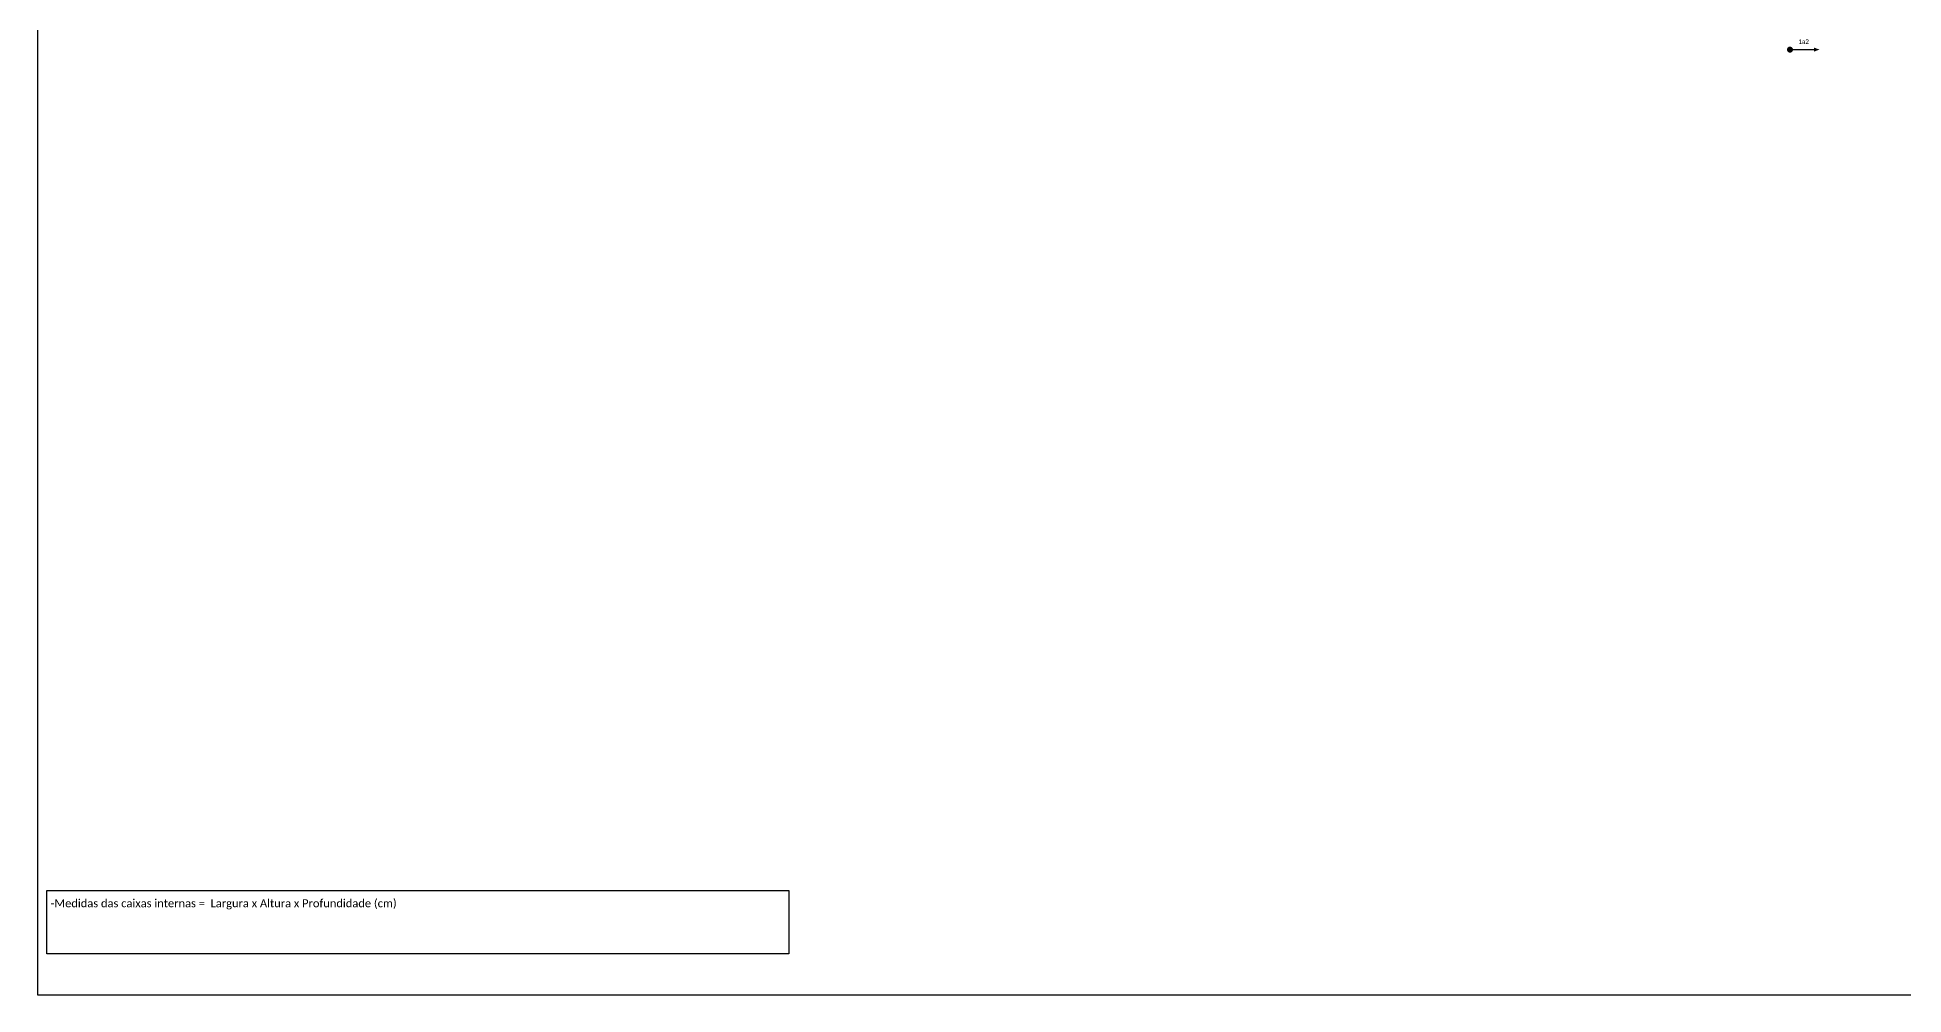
# Model space of a CAD drawing. Header units: metres. Extents: x -2 to 839, y -1 to 593.
# Drawn here: x -1.5 to 392.7, y -1 to 201.4 of the extents above; entities that cross this region are included whole.
import ezdxf

# ---------------------------------------------------------------- set-up
doc = ezdxf.new("R2010")
doc.units = ezdxf.units.M
doc.layers.add('SETA', color=7, linetype='Continuous')
doc.styles.get("Standard").update_dxf_attribs({"font": 'arial.ttf'})
doc.styles.add('WMF-Calibri0', font='calibri.ttf')

msp = doc.modelspace()

# ---------------------------------------------------------------- linework, layer by layer
at = {"color": 7}
msp.add_lwpolyline([(-1.53, -0.98), (839.47, -0.98), (839.47, 593.02), (-1.53, 593.02)], close=True, dxfattribs=at)
at = {"const_width": 0.64}
msp.add_lwpolyline([(368.34, 198.81, 1), (368.98, 198.81, 1)], format="xyb", close=True, dxfattribs=at)
at = {"color": 0}
msp.add_lwpolyline([(0.47, 21.02), (157.22, 21.02), (157.22, 7.67), (0.47, 7.67)], close=True, dxfattribs=at)
at = {"layer": 'SETA'}
msp.add_lwpolyline([(368.66, 198.81), (374.16, 198.81)], dxfattribs=at)
msp.add_solid([(373.72, 199.24), (374.9, 198.81), (373.72, 198.39)], dxfattribs=at)

# ---------------------------------------------------------------- texts
at = {"insert": (371.54, 200.49), "char_height": 0.96, "width": 16.2296, "attachment_point": 5}
msp.add_mtext('{\\fCalibri|b0|i0|c0|p34;\\C7;1a2}', dxfattribs=at)
at = {"insert": (1.28, 19.2), "char_height": 1.69, "width": 156.1458, "attachment_point": 1, "style": 'WMF-Calibri0'}
msp.add_mtext('-Medidas das caixas internas =  Largura x Altura x Profundidade (cm)', dxfattribs=at)

doc.saveas('drawing.dxf')
